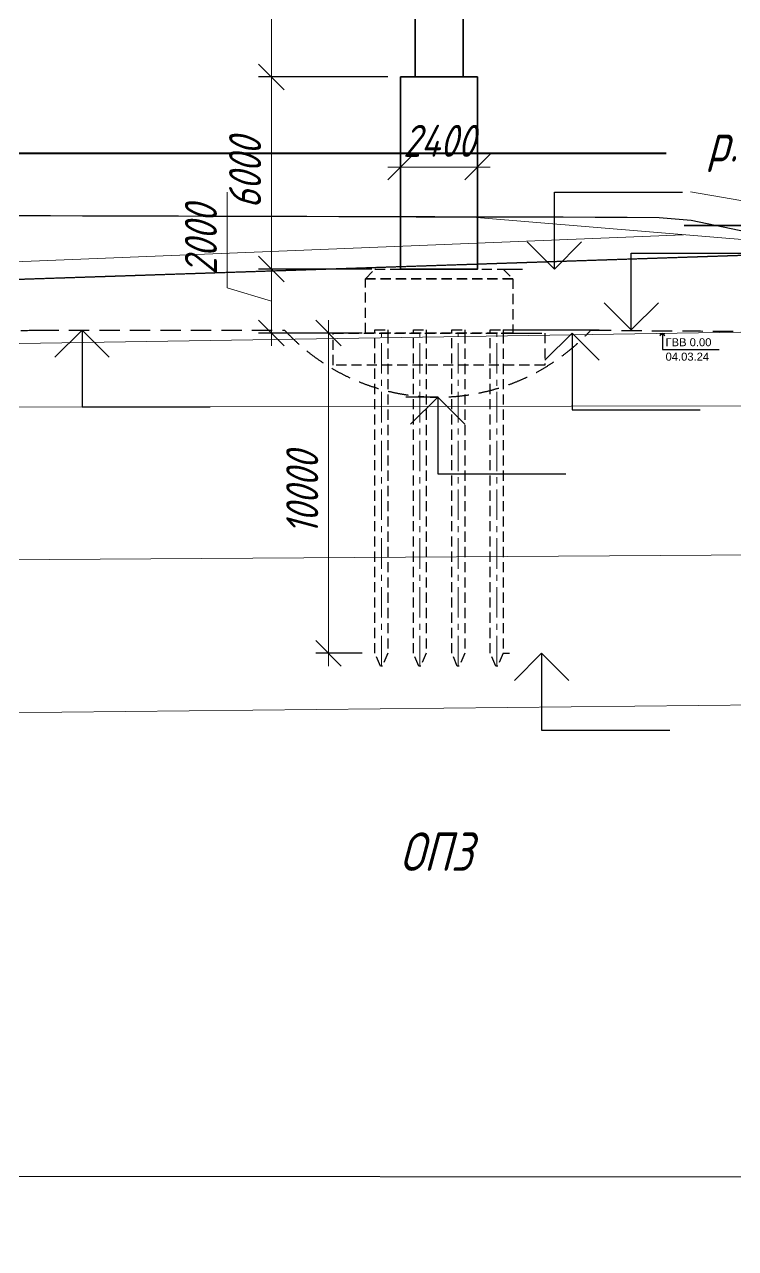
# Model space of a CAD drawing. Header units: millimetres. Extents: x 265754 to 14267433, y -6145605 to 2433772.
# Drawn here: x 6823598 to 6845791, y -28662 to 9567 of the extents above; entities that cross this region are included whole.
import ezdxf
from ezdxf import colors
from ezdxf.entities.mleader import LeaderData, LeaderLine
from ezdxf.enums import TextEntityAlignment as Align
from ezdxf.math import Vec2, Vec3

# ---------------------------------------------------------------- set-up
doc = ezdxf.new("R2018")
doc.units = ezdxf.units.MM
for name, pattern in [('ACAD_ISO10W100', [18.5, 12, -3, 0.5, -3]), ('CENTER', [50.8, 31.75, -6.35, 6.35, -6.35]), ('невидимая', [9.525, 6.35, -3.175])]:
    doc.linetypes.add(name, pattern=pattern)
for name, color, linetype, lineweight in [('!!ТЕКСТ', 3, 'Continuous', 20), ('01_Основные', 7, 'Continuous', 40), ('1-Бетон', 106, 'Continuous', 35), ('1-Оси', 1, 'CENTER', 20), ('1-Примечания', 4, 'Continuous', 25), ('1-Размеры', 1, 'Continuous', 25), ('1-Текст_3', 250, 'Continuous', 25), ('1-Штриховка', 8, 'Continuous', 9), ('ИС_Выноски', 3, 'Continuous', 18), ('ИС_Основная', 7, 'Continuous', 35), ('ИС_Размер', 3, 'Continuous', 18)]:
    doc.layers.add(name, color=color, linetype=linetype, lineweight=lineweight)
for name, color, linetype in [('Геология', 250, 'Continuous'), ('ИС_Невидимая', 4, 'невидимая'), ('Коммуникации', 7, 'Continuous'), ('Черный профиль', 3, 'Continuous')]:
    doc.layers.add(name, color=color, linetype=linetype)
doc.styles.add('0', font='isocpeur.ttf', dxfattribs={"width": 0.8, "oblique": 15})
doc.styles.add('ISOCPEUR', font='isocpeur.ttf', dxfattribs={"width": 0.8, "oblique": 15, "height": 2.5})
doc.styles.get("Standard").update_dxf_attribs({"font": 'arial.ttf'})
doc.dimstyles.new('М400нов', dxfattribs={"dimscale": 400, "dimtxt": 2.5, "dimasz": 2, "dimexe": 1, "dimexo": 1, "dimgap": 0.8, "dimtad": 1, "dimdec": 0, "dimzin": 0, "dimdsep": 46, "dimtxsty": '0', "dimblk": 'OBLIQUE', "dimcen": 0.09, "dimdle": 1, "dimclrd": 256, "dimclre": 256, "dimclrt": 256, "dimadec": 4, "dimazin": 0, "dimtfac": 1, "dimtdec": 0, "dimtmove": 1, "dimatfit": 2, "dimfxl": 1, "dimtolj": 1, "dimtzin": 0, "dimlwd": -1, "dimarcsym": 0})

# ---------------------------------------------------------------- blocks, each defined once
blk = doc.blocks.new('_None')
blk = doc.blocks.new('_OBLIQUE')
at = {"color": 0, "linetype": 'ByBlock', "lineweight": -2}
blk.add_line((0.5, 0.5), (-0.5, -0.5), dxfattribs=at)
blk = doc.blocks.new('*D906')
at = {"layer": 'Defpoints', "color": 0, "linetype": 'Continuous', "transparency": 16777216}
for p in [(6835788, 15928), (6831304, 7928), (6835338, 7928)]:
    blk.add_point(p, dxfattribs=at)
at = {"layer": 'ИС_Размер', "transparency": 16777216}
blk.add_line((6831304, 16328), (6831304, 7528), dxfattribs=at)
at = {"layer": 'ИС_Размер', "lineweight": -2, "transparency": 16777216}
for p, q in [((6835388, 15928), (6830904, 15928)), ((6834938, 7928), (6830904, 7928))]:
    blk.add_line(p, q, dxfattribs=at)
at = {"layer": 'ИС_Размер', "linetype": 'Continuous', "transparency": 16777216, "xscale": 800, "yscale": 800, "zscale": 800}
for p, rotation in [((6831304, 15928), 90), ((6831304, 7928), 270)]:
    blk.add_blockref('_OBLIQUE', p, dxfattribs=dict(at, rotation=rotation))
at = {"layer": 'ИС_Размер', "linetype": 'Continuous', "transparency": 16777216, "insert": (6830484, 11928), "char_height": 1000, "attachment_point": 5, "rotation": 90, "style": '0'}
blk.add_mtext('\\A1;8000', dxfattribs=at)
blk = doc.blocks.new('геол пр')
at = {"layer": '1-Штриховка', "color": 5, "linetype": 'ByBlock', "lineweight": -2}
blk.add_line((-48722, -5127), (-54020, -4207), dxfattribs=at)
at = {"layer": '1-Штриховка', "linetype": 'Continuous'}
for p, q in [((-82779, -4941), (-64481, -4991)), ((-64481, -4991), (-60704, -5014)), ((-60704, -5014), (-46332, -6209)), ((-82479, -6697), (-54244, -5551)), ((-82479, -9063), (-1500, -7800)), ((-82479, -10944), (-1500, -10800)), ((-82479, -15751), (-1500, -15200)), ((-82479, -20556), (-1500, -19700))]:
    blk.add_line(p, q, dxfattribs=at)
at = {"layer": 'Defpoints', "color": 1, "linetype": 'Continuous'}
blk.add_line((-81129, -34942), (-34477, -34989), dxfattribs=at)
at = {"layer": 'Геология', "color": 5, "linetype": 'ACAD_ISO10W100', "lineweight": 25}
blk.add_line((-82479, -7187), (-48251, -6050), dxfattribs=at)
at = {"layer": '!!ТЕКСТ', "insert": (-49931, -2828), "char_height": 1200, "width": 8495.97, "attachment_point": 5, "style": 'ISOCPEUR', "bg_fill": 2}
blk.add_mtext('р. Кальмиус', dxfattribs=at)
blk = doc.blocks.new('*D916')
at = {"layer": 'Defpoints', "color": 0, "linetype": 'Continuous', "transparency": 16777216}
for p in [(6835338, 7928), (6831304, 1928), (6834838, 1928)]:
    blk.add_point(p, dxfattribs=at)
at = {"layer": 'ИС_Размер', "transparency": 16777216}
blk.add_line((6831304, 8328), (6831304, 1528), dxfattribs=at)
at = {"layer": 'ИС_Размер', "lineweight": -2, "transparency": 16777216}
for p, q in [((6834938, 7928), (6830904, 7928)), ((6834438, 1928), (6830904, 1928))]:
    blk.add_line(p, q, dxfattribs=at)
at = {"layer": 'ИС_Размер', "linetype": 'Continuous', "transparency": 16777216, "xscale": 800, "yscale": 800, "zscale": 800}
for p, rotation in [((6831304, 7928), 90), ((6831304, 1928), 270)]:
    blk.add_blockref('_OBLIQUE', p, dxfattribs=dict(at, rotation=rotation))
at = {"layer": 'ИС_Размер', "linetype": 'Continuous', "transparency": 16777216, "insert": (6830484, 4928), "char_height": 1000, "attachment_point": 5, "rotation": 90, "style": '0'}
blk.add_mtext('\\A1;6000', dxfattribs=at)
blk = doc.blocks.new('*D918')
at = {"layer": 'Defpoints', "color": 0, "linetype": 'Continuous', "transparency": 16777216}
for p in [(6835338, 5513), (6837738, 5582), (6837738, 5113)]:
    blk.add_point(p, dxfattribs=at)
at = {"layer": 'ИС_Размер', "transparency": 16777216}
blk.add_line((6834938, 5113), (6838138, 5113), dxfattribs=at)
at = {"layer": 'ИС_Размер', "lineweight": -2, "transparency": 16777216}
for p, q in [((6835338, 5113), (6835338, 4713)), ((6837738, 5182), (6837738, 4713))]:
    blk.add_line(p, q, dxfattribs=at)
at = {"layer": 'ИС_Размер', "linetype": 'Continuous', "transparency": 16777216, "xscale": 800, "yscale": 800, "zscale": 800, "rotation": 180}
blk.add_blockref('_OBLIQUE', (6835338, 5113), dxfattribs=at)
at = {"layer": 'ИС_Размер', "linetype": 'Continuous', "transparency": 16777216, "xscale": 800, "yscale": 800, "zscale": 800}
blk.add_blockref('_OBLIQUE', (6837738, 5113), dxfattribs=at)
at = {"layer": 'ИС_Размер', "linetype": 'Continuous', "transparency": 16777216, "insert": (6836539, 5933), "char_height": 1000, "attachment_point": 5, "style": '0'}
blk.add_mtext('\\A1;2400', dxfattribs=at)
blk = doc.blocks.new('*U874')
at = {"layer": '1-Примечания', "linetype": 'Continuous'}
blk.add_line((0, 0), (1.5, 0), dxfattribs=at)
for points in [[(4, 0), (4, 6), (14, 6)], [(6.121, 2.121), (4, 0), (1.879, 2.121)]]:
    blk.add_lwpolyline(points, dxfattribs=at)
at = {"layer": '1-Текст_3', "lineweight": 30, "oblique": 15, "width": 0.8, "flags": 104}
blk.add_attdef('ВЫСОТА', text='', height=3, dxfattribs=at).set_placement((9.127, 8.167), align=Align.MIDDLE_CENTER)
blk.add_attdef('ПРИМЕЧАНИЕ', text='', height=3, dxfattribs=at).set_placement((9, 5.25), align=Align.TOP_CENTER)
blk = doc.blocks.new('*U865')
at = {"layer": '1-Примечания', "linetype": 'Continuous'}
blk.add_line((0, 0), (2.5, 0), dxfattribs=at)
for points in [[(7.121, -2.121), (5, 0), (2.879, -2.121)], [(5, 0), (5, -6), (15, -6)]]:
    blk.add_lwpolyline(points, dxfattribs=at)
at = {"layer": '1-Текст_3', "lineweight": 30, "oblique": 15, "width": 0.8, "flags": 104}
blk.add_attdef('ВЫСОТА', text='', height=3, dxfattribs=at).set_placement((10.127, -3.833), align=Align.MIDDLE_CENTER)
blk.add_attdef('ПРИМЕЧАНИЕ', text='', height=3, dxfattribs=at).set_placement((10, -6.75), align=Align.TOP_CENTER)
blk = doc.blocks.new('*D930')
at = {"layer": 'Defpoints', "color": 0, "linetype": 'Continuous', "transparency": 16777216}
for p in [(6834838, 1928), (6831304, -72), (6834538, -72)]:
    blk.add_point(p, dxfattribs=at)
at = {"layer": 'ИС_Размер', "transparency": 16777216}
for p, q in [((6829924, 1342), (6829924, 4330)), ((6831304, 2328), (6831304, -472)), ((6831304, 928), (6829924, 1342))]:
    blk.add_line(p, q, dxfattribs=at)
at = {"layer": 'ИС_Размер', "lineweight": -2, "transparency": 16777216}
for p, q in [((6834438, 1928), (6830904, 1928)), ((6834138, -72), (6830904, -72))]:
    blk.add_line(p, q, dxfattribs=at)
at = {"layer": 'ИС_Размер', "linetype": 'Continuous', "transparency": 16777216, "xscale": 800, "yscale": 800, "zscale": 800}
for p, rotation in [((6831304, 1928), 90), ((6831304, -72), 270)]:
    blk.add_blockref('_OBLIQUE', p, dxfattribs=dict(at, rotation=rotation))
at = {"layer": 'ИС_Размер', "linetype": 'Continuous', "transparency": 16777216, "insert": (6829104, 2836), "char_height": 1000, "attachment_point": 5, "rotation": 90, "style": '0'}
blk.add_mtext('\\A1;2000', dxfattribs=at)
blk = doc.blocks.new('*D1412')
at = {"layer": 'Defpoints', "color": 0, "linetype": 'Continuous', "transparency": 16777216}
for p in [(6834238, -72), (6833087, -10072), (6834538, -10072)]:
    blk.add_point(p, dxfattribs=at)
at = {"layer": 'ИС_Размер', "transparency": 16777216}
blk.add_line((6833087, 328), (6833087, -10472), dxfattribs=at)
at = {"layer": 'ИС_Размер', "lineweight": -2, "transparency": 16777216}
for p, q in [((6833838, -72), (6832687, -72)), ((6834138, -10072), (6832687, -10072))]:
    blk.add_line(p, q, dxfattribs=at)
at = {"layer": 'ИС_Размер', "linetype": 'Continuous', "transparency": 16777216, "xscale": 800, "yscale": 800, "zscale": 800}
for p, rotation in [((6833087, -72), 90), ((6833087, -10072), 270)]:
    blk.add_blockref('_OBLIQUE', p, dxfattribs=dict(at, rotation=rotation))
at = {"layer": 'ИС_Размер', "linetype": 'Continuous', "transparency": 16777216, "insert": (6832267, -5072), "char_height": 1000, "attachment_point": 5, "rotation": 90, "style": '0'}
blk.add_mtext('\\A1;10000', dxfattribs=at)
blk = doc.blocks.new('*U1407')
at = {"layer": '1-Оси', "ltscale": 30, "transparency": 33554687}
blk.add_lwpolyline([(0, -5200), (0, 5208)], dxfattribs=at)
at = {"layer": 'ИС_Невидимая', "ltscale": 50}
for points in [[(-200, 5200), (-200, 5308), (200, 5309), (200, 5200)], [(200, 5200), (200, -4792), (30, -5192), (-30, -5192), (-200, -4792), (-200, 5200)]]:
    blk.add_lwpolyline(points, dxfattribs=at)
blk = doc.blocks.new('*U1408')
at = {"layer": '1-Бетон', "color": 0, "linetype": 'ByBlock', "lineweight": -2, "transparency": 16777216}
for p in [(0, 0), (1200, 0), (2400, 0), (3600, 0)]:
    blk.add_blockref('*U1407', p, dxfattribs=at)
blk = doc.blocks.new('*U1437')
at = {"layer": '1-Примечания', "linetype": 'Continuous'}
blk.add_line((0, 0), (1.5, 0), dxfattribs=at)
for points in [[(6.121, -2.121), (4, 0), (1.879, -2.121)], [(4, 0), (4, -6), (14, -6)]]:
    blk.add_lwpolyline(points, dxfattribs=at)
at = {"layer": '1-Текст_3', "lineweight": 30, "oblique": 15, "width": 0.8, "flags": 104}
blk.add_attdef('ВЫСОТА', text='', height=3, dxfattribs=at).set_placement((9.127, -3.833), align=Align.MIDDLE_CENTER)
blk.add_attdef('ПРИМЕЧАНИЕ', text='', height=3, dxfattribs=at).set_placement((9, -6.75), align=Align.TOP_CENTER)
blk = doc.blocks.new('*U1440')
at = {"layer": '1-Примечания', "linetype": 'Continuous'}
blk.add_line((0, 0), (-2.5, 0), dxfattribs=at)
for points in [[(2.121, -2.121), (0, 0), (-2.121, -2.121)], [(0, 0), (0, -6), (10, -6)]]:
    blk.add_lwpolyline(points, dxfattribs=at)
at = {"layer": '1-Текст_3', "lineweight": 30, "oblique": 15, "width": 0.8, "flags": 104}
blk.add_attdef('ВЫСОТА', text='', height=3, dxfattribs=at).set_placement((5.127, -3.833), align=Align.MIDDLE_CENTER)
blk.add_attdef('ПРИМЕЧАНИЕ', text='', height=3, dxfattribs=at).set_placement((5, -6.75), align=Align.TOP_CENTER)
blk = doc.blocks.new('*U1439')
at = {"layer": '1-Примечания', "linetype": 'Continuous'}
blk.add_line((0, 0), (0.5, 0), dxfattribs=at)
for points in [[(5.121, -2.121), (3, 0), (0.879, -2.121)], [(3, 0), (3, -6), (13, -6)]]:
    blk.add_lwpolyline(points, dxfattribs=at)
at = {"layer": '1-Текст_3', "lineweight": 30, "oblique": 15, "width": 0.8, "flags": 104}
blk.add_attdef('ВЫСОТА', text='', height=3, dxfattribs=at).set_placement((8.127, -3.833), align=Align.MIDDLE_CENTER)
blk.add_attdef('ПРИМЕЧАНИЕ', text='', height=3, dxfattribs=at).set_placement((8, -6.75), align=Align.TOP_CENTER)
blk = doc.blocks.new('*U1448')
at = {"layer": '1-Примечания', "linetype": 'Continuous'}
blk.add_line((0, 0), (7.5, 0), dxfattribs=at)
for points in [[(10, 0), (10, 6), (20, 6)], [(12.121, 2.121), (10, 0), (7.879, 2.121)]]:
    blk.add_lwpolyline(points, dxfattribs=at)
at = {"layer": '1-Текст_3', "lineweight": 30, "oblique": 15, "width": 0.8, "flags": 104}
blk.add_attdef('ВЫСОТА', text='', height=3, dxfattribs=at).set_placement((15.127, 8.167), align=Align.MIDDLE_CENTER)
blk.add_attdef('ПРИМЕЧАНИЕ', text='', height=3, dxfattribs=at).set_placement((15, 5.25), align=Align.TOP_CENTER)
blk = doc.blocks.new('мост план кальмиус')
at = {"layer": 'ИС_Выноски'}
ml = blk.add_multileader_mtext('Standard', dxfattribs=at)
ml.set_content('Ось опоры ОП3 \\PПК 70+38,14', color=256, style='ISOCPEUR')
ml.set_leader_properties(color=256, linetype='ByLayer')
ml.set_arrow_properties(name='NONE')
ml.build(insert=Vec2(0, 0))
ml.multileader.update_dxf_attribs({"text_left_attachment_type": 6, "text_right_attachment_type": 6, "dogleg_length": 0.36, "arrow_head_size": 600, "scale": 200})
ctx = ml.context
ctx.base_point, ctx.scale, ctx.char_height, ctx.arrow_head_size, ctx.landing_gap_size, ctx.plane_origin, ctx.plane_x_axis, ctx.plane_y_axis = Vec3(-16526.7, -29664.4), 200, 1200, 600, 125, Vec3(-9531, -10788.8), Vec3(0, 1), Vec3(-1, 0)
ctx.left_attachment, ctx.right_attachment, ctx.text_align_type = 6, 6, 1
notes = []
notes.append((ctx, [(1, (1, 1, 0), (-16526.7, -19970.3), (0, -1), 161, [(1, [(-16526.7, -17624.6)], 0, [])])]))
ctx.mtext.insert, ctx.mtext.text_direction, ctx.mtext.rotation, ctx.mtext.width, ctx.mtext.alignment, ctx.mtext.flow_direction = Vec3(-17966.7, -24897.9), Vec3(0, 1), 1.5707963, 11378.466, 2, 5
for ctx, leaders in notes:
    for number, flags, end, landing, length, lines in leaders:
        leader = LeaderData()
        leader.index, (leader.has_last_leader_line, leader.has_dogleg_vector, leader.attachment_direction) = number, flags
        leader.last_leader_point, leader.dogleg_vector, leader.dogleg_length = Vec3(end), Vec3(landing), length
        for number, points, colour, breaks in lines:
            line = LeaderLine()
            line.index, line.vertices, line.color, line.breaks = number, Vec3.list(points), colors.encode_raw_color(colour), breaks
            leader.lines.append(line)
        ctx.leaders.append(leader)

msp = doc.modelspace()

# ---------------------------------------------------------------- linework, layer by layer
at = {"layer": '01_Основные', "color": 146, "linetype": 'Continuous', "true_color": 0x105689}
msp.add_line((6882619.3845, 5539.9961), (6798025.9062, 5539.9961), dxfattribs=at)
at = {"layer": 'ИС_Основная', "color": 146, "linetype": 'Continuous', "true_color": 0x105689, "flags": 128}
msp.add_lwpolyline([(6844193.7372, 3287.9252), (6860507.7617, 3287.9252)], dxfattribs=at)
at = {"layer": 'Коммуникации', "linetype": 'Continuous'}
for p, q in [((6843508.6098, -82.1355), (6843433.6098, -157.1355)), ((6843508.6098, -82.1355), (6843508.6098, -582.1355)), ((6843508.6098, -82.1355), (6843583.6098, -157.1355)), ((6843508.6098, -582.1355), (6845283.6098, -582.1355))]:
    msp.add_line(p, q, dxfattribs=at)
at = {"layer": 'Коммуникации', "linetype": 'Continuous', "flags": 128}
msp.add_lwpolyline([(6843433.6098, -82.1355), (6843583.6098, -82.1355)], dxfattribs=at)
at = {"layer": 'Черный профиль', "linetype": 'Continuous', "flags": 128}
msp.add_lwpolyline([(6823408.6098, 3600.8043), (6824408.6098, 3598.0692), (6825408.6098, 3595.336), (6826408.6098, 3592.6048), (6827408.6098, 3589.8754), (6828408.6098, 3587.1479), (6829408.6098, 3584.4224), (6830408.6098, 3581.6988), (6831408.6098, 3578.9771), (6832408.6098, 3576.2573), (6833408.6098, 3573.5395), (6834408.6098, 3570.8235), (6835408.6098, 3568.1096), (6836408.6098, 3565.3975), (6837408.6098, 3562.6875), (6838408.6098, 3559.9793), (6839408.6098, 3557.2731), (6840408.6098, 3554.5689), (6841408.6098, 3551.8667), (6842408.6098, 3547.2405), (6843408.6098, 3540.4959), (6844408.6098, 3451.8681), (6845408.6098, 3246.8353), (6846408.6098, 3034.5827)], dxfattribs=at)

# ---------------------------------------------------------------- block references
at = {"layer": '1-Бетон'}
msp.add_blockref('мост план кальмиус', (6853073.53, -668947.9294), dxfattribs=at)

# ---------------------------------------------------------------- texts
at = {"layer": 'Коммуникации', "linetype": 'Continuous'}
msp.add_text('ГВВ 0.00', height=250, dxfattribs=at).set_placement((6843608.6098, -482.1355))
msp.add_text('04.03.24', height=250, dxfattribs=at).set_placement((6843608.6098, -682.1355), align=Align.TOP_LEFT)

# ---------------------------------------------------------------- dimensions: what is measured, and where the dimension line sits
at = {"layer": 'ИС_Размер', "linetype": 'Continuous'}
dim = msp.add_linear_dim(base=(6831304.1796, 7928.2271), p1=(6835788.289, 15928.2097), p2=(6835337.9344, 7928.2271), angle=90, dimstyle='М400нов', dxfattribs=at)
dim.commit()
dim.dimension.update_dxf_attribs({"geometry": '*D906', "text_midpoint": (6830484.1796, 11928.2184)})

# ---------------------------------------------------------------- next in the draw order: block references
msp.add_blockref('геол пр', (6898408.6131, 8549.9989), dxfattribs=at)

# ---------------------------------------------------------------- next in the draw order: linework, layer by layer
at = {"layer": '1-Бетон'}
msp.add_lwpolyline([(6837288.289, 15928.2097), (6837287.9344, 7928.2097), (6835787.9344, 7928.2097), (6835788.289, 15928.2097)], dxfattribs=at)
msp.add_lwpolyline([(6835337.9344, 7928.2097), (6837737.9344, 7928.2097), (6837738.0192, 1928.2097), (6835338.0192, 1928.2097)], close=True, dxfattribs=at)
at = {"layer": 'ИС_Невидимая', "color": 146, "ltscale": 100, "true_color": 0x105689}
msp.add_lwpolyline([(6800223.8646, 4296.5165, 0.1019893017), (6824030.2912, 22), (6831714.5679, 22, 0.4378516621), (6841278.5005, 22, 0.0104573924), (6865595.7981, 261.6786, 0.3876281332), (6874335.5933, 1013.5726, 0.069403175), (6906106.4076, 8764.5837)], format="xyb", dxfattribs=at)
at = {"layer": 'ИС_Невидимая', "ltscale": 50}
for points in [[(6838837.7655, 1628.2148), (6834237.7654, 1628.2054), (6834537.7522, 1928.2017), (6838538.2861, 1928.2177)], [(6838837.8403, -71.7852), (6834237.8403, -71.7983), (6834237.7654, 1628.2054), (6838837.7655, 1628.2148)], [(6833237.0509, -71.8178), (6839837.1373, -71.8178), (6839837.1373, -1071.8178), (6833237.0509, -1071.8178)]]:
    msp.add_lwpolyline(points, close=True, dxfattribs=at)

# ---------------------------------------------------------------- next in the draw order: block references
at = {"layer": '1-Бетон'}
msp.add_blockref('*U1408', (6834737.8403, -5280.2348), dxfattribs=at)
at = {"layer": '1-Размеры', "transparency": 33554687}
ref = msp.add_blockref('*U874', (6838538.2861, 1928.2177), dxfattribs=dict(at, xscale=399.9999999999998, yscale=399.9999999999998, zscale=399.9999999999998, rotation=0.0002819284350356197))
lines = msp.add_mtext('\\W0.8000;1.93', dxfattribs={"layer": '1-Текст_3', "insert": (6842188.9288, 5195.1679), "char_height": 2.5, "attachment_point": 1, "rotation": 0.00028193, "bg_fill": 3, "box_fill_scale": 1, "bg_fill_color": 256, "bg_fill_transparency": 0})
ref.add_attrib('ВЫСОТА', '', (6842188.9288, 5195.1679)).embed_mtext(lines)
lines = msp.add_mtext('\\W0.8000;', dxfattribs={"layer": '1-Текст_3', "insert": (6842138.2758, 4028.2354), "char_height": 2.5, "attachment_point": 1, "rotation": 0.00028193, "bg_fill": 3, "box_fill_scale": 1, "bg_fill_color": 256, "bg_fill_transparency": 0})
ref.add_attrib('ПРИМЕЧАНИЕ', '', (6842138.2758, 4028.2354)).embed_mtext(lines)
ref = msp.add_blockref('*U1448', (6838537.8402, 28.1822), dxfattribs=dict(at, xscale=399.9999999999998, yscale=399.9999999999998, zscale=399.9999999999998, rotation=0.0002819284350356197))
lines = msp.add_mtext('\\W0.8000;0.03', dxfattribs={"layer": '1-Текст_3', "insert": (6844588.4829, 3295.1441), "char_height": 2.5, "attachment_point": 1, "rotation": 0.00028193, "bg_fill": 3, "box_fill_scale": 1, "bg_fill_color": 256, "bg_fill_transparency": 0})
ref.add_attrib('ВЫСОТА', '', (6844588.4829, 3295.1441)).embed_mtext(lines)
lines = msp.add_mtext('\\W0.8000;', dxfattribs={"layer": '1-Текст_3', "insert": (6844537.8299, 2128.2117), "char_height": 2.5, "attachment_point": 1, "rotation": 0.00028193, "bg_fill": 3, "box_fill_scale": 1, "bg_fill_color": 256, "bg_fill_transparency": 0})
ref.add_attrib('ПРИМЕЧАНИЕ', '', (6844537.8299, 2128.2117)).embed_mtext(lines)
ref = msp.add_blockref('*U1437', (6823796.9464, 22), dxfattribs=dict(at, xscale=399.9999999999998, yscale=399.9999999999998, zscale=399.9999999999998, rotation=0.0002819284350356197))
lines = msp.add_mtext('\\W0.8000;0.02', dxfattribs={"layer": '1-Текст_3', "insert": (6827447.6126, -1511.0499), "char_height": 2.5, "attachment_point": 1, "rotation": 0.00028193, "bg_fill": 3, "box_fill_scale": 1, "bg_fill_color": 256, "bg_fill_transparency": 0})
ref.add_attrib('ВЫСОТА', '', (6827447.6126, -1511.0499)).embed_mtext(lines)
lines = msp.add_mtext('\\W0.8000;ЛОР', dxfattribs={"layer": '1-Текст_3', "insert": (6827396.9597, -2677.9823), "char_height": 2.5, "attachment_point": 1, "rotation": 0.00028193, "bg_fill": 3, "box_fill_scale": 1, "bg_fill_color": 256, "bg_fill_transparency": 0})
ref.add_attrib('ПРИМЕЧАНИЕ', '', (6827396.9597, -2677.9823)).embed_mtext(lines)
ref = msp.add_blockref('*U865', (6838688.3344, -71.7823), dxfattribs=dict(at, xscale=399.9999999999998, yscale=399.9999999999998, zscale=399.9999999999998, rotation=0.0002819284350356197))
lines = msp.add_mtext('\\W0.8000;-0.07', dxfattribs={"layer": '1-Текст_3', "insert": (6842739.0006, -1604.8302), "char_height": 2.5, "attachment_point": 1, "rotation": 0.00028193, "bg_fill": 3, "box_fill_scale": 1, "bg_fill_color": 256, "bg_fill_transparency": 0})
ref.add_attrib('ВЫСОТА', '', (6842739.0006, -1604.8302)).embed_mtext(lines)
lines = msp.add_mtext('\\W0.8000;', dxfattribs={"layer": '1-Текст_3', "insert": (6842688.3476, -2771.7626), "char_height": 2.5, "attachment_point": 1, "rotation": 0.00028193, "bg_fill": 3, "box_fill_scale": 1, "bg_fill_color": 256, "bg_fill_transparency": 0})
ref.add_attrib('ПРИМЕЧАНИЕ', '', (6842688.3476, -2771.7626)).embed_mtext(lines)
ref = msp.add_blockref('*U1440', (6836496.5342, -2071.7919), dxfattribs=dict(at, xscale=399.9999999999998, yscale=399.9999999999998, zscale=399.9999999999998, rotation=0.0002819284350356197))
lines = msp.add_mtext('\\W0.8000;-2.07', dxfattribs={"layer": '1-Текст_3', "insert": (6838547.2005, -3604.8496), "char_height": 2.5, "attachment_point": 1, "rotation": 0.00028193, "bg_fill": 3, "box_fill_scale": 1, "bg_fill_color": 256, "bg_fill_transparency": 0})
ref.add_attrib('ВЫСОТА', '', (6838547.2005, -3604.8496)).embed_mtext(lines)
lines = msp.add_mtext('\\W0.8000;ЛМР', dxfattribs={"layer": '1-Текст_3', "insert": (6838496.5475, -4771.7821), "char_height": 2.5, "attachment_point": 1, "rotation": 0.00028193, "bg_fill": 3, "box_fill_scale": 1, "bg_fill_color": 256, "bg_fill_transparency": 0})
ref.add_attrib('ПРИМЕЧАНИЕ', '', (6838496.5475, -4771.7821)).embed_mtext(lines)
ref = msp.add_blockref('*U1439', (6838538.0483, -10071.2995), dxfattribs=dict(at, xscale=399.9999999999998, yscale=399.9999999999998, zscale=399.9999999999998, rotation=0.0002819284350356197))
lines = msp.add_mtext('\\W0.8000;-10.07', dxfattribs={"layer": '1-Текст_3', "insert": (6841788.7145, -11604.3514), "char_height": 2.5, "attachment_point": 1, "rotation": 0.00028193, "bg_fill": 3, "box_fill_scale": 1, "bg_fill_color": 256, "bg_fill_transparency": 0})
ref.add_attrib('ВЫСОТА', '', (6841788.7145, -11604.3514)).embed_mtext(lines)
lines = msp.add_mtext('\\W0.8000;', dxfattribs={"layer": '1-Текст_3', "insert": (6841738.0615, -12771.2838), "char_height": 2.5, "attachment_point": 1, "rotation": 0.00028193, "bg_fill": 3, "box_fill_scale": 1, "bg_fill_color": 256, "bg_fill_transparency": 0})
ref.add_attrib('ПРИМЕЧАНИЕ', '', (6841738.0615, -12771.2838)).embed_mtext(lines)

# ---------------------------------------------------------------- next in the draw order: texts
at = {"layer": '!!ТЕКСТ', "color": 1, "insert": (6836447.0312, -16267.7347), "char_height": 1200, "width": 3472.658086, "attachment_point": 5, "style": 'ISOCPEUR', "bg_fill": 2}
msp.add_mtext('ОП3', dxfattribs=at)

# ---------------------------------------------------------------- next in the draw order: dimensions: what is measured, and where the dimension line sits
at = {"layer": 'ИС_Размер', "linetype": 'Continuous'}
for base, p1, p2, picture, middle in [((6831304.1796, 1928.2291), (6835337.9344, 7928.2271), (6834838.0192, 1928.2291), '*D916', (6830484.1796, 4928.2281)), ((6831304.1796, -71.7709), (6834838.0192, 1928.2291), (6834538.1073, -71.7709), '*D930', (6829104.1796, 1662.2291)), ((6833086.709, -10071.7975), (6834237.8403, -71.8178), (6834537.8403, -10071.7975), '*D1412', (6832266.709, -5071.8076))]:
    dim = msp.add_linear_dim(base=base, p1=p1, p2=p2, angle=90, dimstyle='М400нов', dxfattribs=at)
    dim.commit()
    dim.dimension.update_dxf_attribs({"geometry": picture, "text_midpoint": middle})
dim = msp.add_linear_dim(base=(6837737.9826, 5112.722), p1=(6835337.9836, 5512.7205), p2=(6837737.9826, 5581.5976), dimstyle='М400нов', dxfattribs=at)
dim.commit()
dim.dimension.update_dxf_attribs({"geometry": '*D918', "text_midpoint": (6836539.1324, 5112.722), "dimtype": 160})

# ---------------------------------------------------------------- next in the draw order: leaders
at = {"layer": 'ИС_Выноски'}
ml = msp.add_multileader_mtext('Standard', dxfattribs=at)
ml.set_content('Ось опоры ОП3 \\PПК 70+38,14', color=256, style='ISOCPEUR')
ml.set_leader_properties(color=256, linetype='ByLayer')
ml.set_arrow_properties(name='NONE')
ml.build(insert=Vec2(0, 0))
ml.multileader.update_dxf_attribs({"text_left_attachment_type": 6, "text_right_attachment_type": 6, "dogleg_length": 0.36, "arrow_head_size": 600, "scale": 200})
ctx = ml.context
ctx.base_point, ctx.scale, ctx.char_height, ctx.arrow_head_size, ctx.landing_gap_size, ctx.plane_origin, ctx.plane_x_axis, ctx.plane_y_axis = Vec3(6836546.8121, -499969.3062), 200, 1200, 600, 125, Vec3(6843542.4886, -481093.6925), Vec3(0, 1), Vec3(-1, 0)
ctx.left_attachment, ctx.right_attachment, ctx.text_align_type = 6, 6, 1
notes = []
notes.append((ctx, [(1, (1, 1, 0), (6836546.8121, -490275.1864), (0, -1), 161.0417, [(1, [(6836546.8121, -487929.5309)], 0, [])])]))
ctx.mtext.insert, ctx.mtext.text_direction, ctx.mtext.rotation, ctx.mtext.width, ctx.mtext.alignment, ctx.mtext.flow_direction = Vec3(6835106.8121, -495202.7671), Vec3(0, 1), 1.5707963268, 11378.466284, 2, 5
ml = msp.add_multileader_mtext('Standard', dxfattribs=at)
ml.set_content('Ось опоры ОП3 \\PПК 70+38,14', color=256, style='ISOCPEUR')
ml.set_leader_properties(color=256, linetype='ByLayer')
ml.set_arrow_properties(name='NONE')
ml.build(insert=Vec2(0, 0))
ml.multileader.update_dxf_attribs({"text_left_attachment_type": 6, "text_right_attachment_type": 6, "dogleg_length": 0.36, "arrow_head_size": 600, "scale": 200})
ctx = ml.context
ctx.base_point, ctx.scale, ctx.char_height, ctx.arrow_head_size, ctx.landing_gap_size, ctx.plane_origin, ctx.plane_x_axis, ctx.plane_y_axis = Vec3(6836546.8121, -625793.8358), 200, 1200, 600, 125, Vec3(6843542.4886, -606918.2222), Vec3(0, 1), Vec3(-1, 0)
ctx.left_attachment, ctx.right_attachment, ctx.text_align_type = 6, 6, 1
notes.append((ctx, [(1, (1, 1, 0), (6836546.8121, -616099.7161), (0, -1), 161.0417, [(1, [(6836546.8121, -613754.0606)], 0, [])])]))
ctx.mtext.insert, ctx.mtext.text_direction, ctx.mtext.rotation, ctx.mtext.width, ctx.mtext.alignment, ctx.mtext.flow_direction = Vec3(6835106.8121, -621027.2968), Vec3(0, 1), 1.5707963268, 11378.466284, 2, 5
for ctx, leaders in notes:
    for number, flags, end, landing, length, lines in leaders:
        leader = LeaderData()
        leader.index, (leader.has_last_leader_line, leader.has_dogleg_vector, leader.attachment_direction) = number, flags
        leader.last_leader_point, leader.dogleg_vector, leader.dogleg_length = Vec3(end), Vec3(landing), length
        for number, points, colour, breaks in lines:
            line = LeaderLine()
            line.index, line.vertices, line.color, line.breaks = number, Vec3.list(points), colors.encode_raw_color(colour), breaks
            leader.lines.append(line)
        ctx.leaders.append(leader)

doc.saveas('drawing.dxf')
